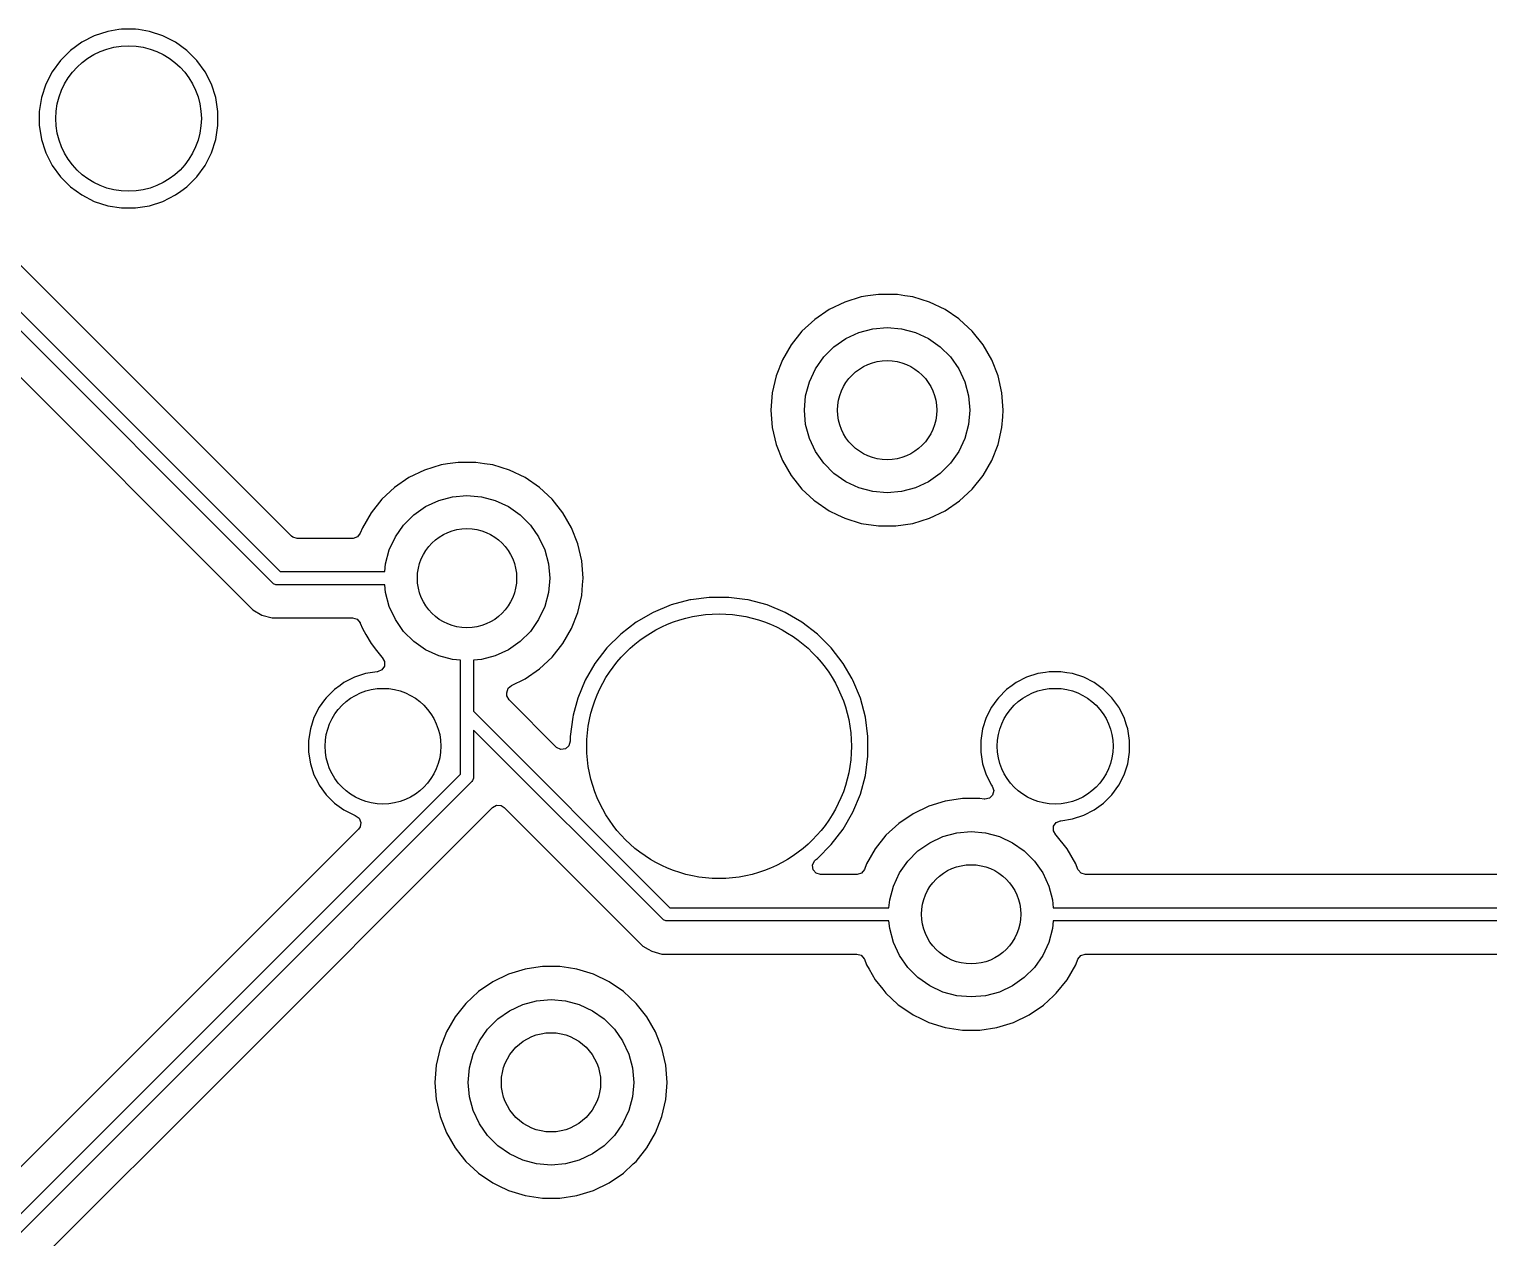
# Model space of a CAD drawing. Extents: x 98 to 223, y -135 to -41.
# Drawn here: x 134.67 to 156.73, y -76.8 to -58.54 of the extents above; entities that cross this region are included whole.
import ezdxf

# ---------------------------------------------------------------- set-up
doc = ezdxf.new("R2010")
doc.units = 0
doc.layers.add('BLACK', color=7, linetype='CONTINUOUS')

msp = doc.modelspace()

# ---------------------------------------------------------------- linework, layer by layer
at = {"layer": 'BLACK', "linetype": 'CONTINUOUS'}
for p, q in [((135.654085, -58.634694), (135.464679, -58.731201)), ((135.85626, -58.569003), (135.654085, -58.634694)), ((136.024271, -58.542393), (135.85626, -58.569003)), ((136.066213, -58.53575), (136.024271, -58.542393)), ((136.278787, -58.53575), (136.066213, -58.53575)), ((136.320729, -58.542393), (136.278787, -58.53575)), ((136.48874, -58.569003), (136.320729, -58.542393)), ((136.488741, -58.569003), (136.48874, -58.569003)), ((136.488743, -58.569004), (136.488741, -58.569003)), ((136.690912, -58.634693), (136.488743, -58.569004)), ((136.690913, -58.634693), (136.690912, -58.634693)), ((136.690914, -58.634694), (136.690913, -58.634693)), ((136.88032, -58.731201), (136.690914, -58.634694)), ((138.34929, -66.904461), (130.254005, -58.809177)), ((130.451097, -58.723425), (138.461421, -66.73375)), ((135.292713, -58.85614), (135.14239, -59.006463)), ((135.464679, -58.731201), (135.292713, -58.85614)), ((137.052286, -58.85614), (136.88032, -58.731201)), ((137.202609, -59.006463), (137.052286, -58.85614)), ((135.14239, -59.006463), (135.017451, -59.178429)), ((137.327548, -59.178429), (137.202609, -59.006463)), ((135.017451, -59.178429), (134.920944, -59.367835)), ((137.327549, -59.178431), (137.327548, -59.178429)), ((137.327551, -59.178434), (137.327549, -59.178431)), ((137.424057, -59.367838), (137.327551, -59.178434)), ((130.141643, -59.404628), (138.051284, -67.31427)), ((134.920944, -59.367835), (134.855253, -59.57001)), ((137.489746, -59.570007), (137.424057, -59.367838)), ((136.729231, -64.293745), (132.215449, -59.779963)), ((134.855253, -59.57001), (134.822, -59.779963)), ((134.822, -59.779963), (134.822, -59.992536)), ((137.523, -59.779963), (137.489746, -59.570007)), ((137.523, -59.992537), (137.523, -59.779963)), ((134.822, -59.992536), (134.849513, -60.16625)), ((137.495487, -60.166245), (137.523, -59.992537)), ((134.849513, -60.16625), (134.855254, -60.202493)), ((134.855254, -60.202493), (134.9117, -60.376216)), ((137.424057, -60.404662), (137.489746, -60.202493)), ((137.489746, -60.202493), (137.495487, -60.166245)), ((134.9117, -60.376216), (134.920944, -60.404664)), ((134.920944, -60.404664), (135.017451, -60.59407)), ((137.327551, -60.594066), (137.424057, -60.404662)), ((135.017451, -60.59407), (135.14239, -60.766036)), ((137.202609, -60.766036), (137.327548, -60.59407)), ((137.327547, -60.59407), (137.327551, -60.594066)), ((137.327548, -60.59407), (137.327547, -60.59407)), ((135.14239, -60.766036), (135.292713, -60.916359)), ((137.052292, -60.916354), (137.202604, -60.766042)), ((137.202604, -60.766042), (137.202606, -60.766038)), ((137.202606, -60.766038), (137.202609, -60.766036)), ((135.292713, -60.916359), (135.464679, -61.041298)), ((135.464679, -61.041298), (135.464681, -61.041299)), ((135.464681, -61.041299), (135.464684, -61.041301)), ((135.464684, -61.041301), (135.654088, -61.137807)), ((136.690912, -61.137807), (136.880316, -61.041301)), ((136.880316, -61.041301), (136.96146, -60.982347)), ((136.96146, -60.982347), (137.052286, -60.916359)), ((137.052286, -60.916359), (137.052288, -60.916356)), ((137.052288, -60.916356), (137.052292, -60.916354)), ((135.654088, -61.137807), (135.856257, -61.203496)), ((135.856257, -61.203496), (136.066213, -61.23675)), ((136.066213, -61.23675), (136.066214, -61.23675)), ((136.066214, -61.23675), (136.278786, -61.23675)), ((136.278786, -61.23675), (136.278787, -61.23675)), ((136.278787, -61.23675), (136.488743, -61.203496)), ((136.488743, -61.203496), (136.690912, -61.137807)), ((147.246876, -62.582356), (146.996173, -62.659688)), ((147.246882, -62.582355), (147.246876, -62.582356)), ((147.246885, -62.582354), (147.246882, -62.582355)), ((147.344747, -62.567603), (147.246885, -62.582354)), ((147.506312, -62.54325), (147.344747, -62.567603)), ((147.506318, -62.54325), (147.506312, -62.54325)), ((147.768682, -62.54325), (147.506318, -62.54325)), ((147.768687, -62.54325), (147.768682, -62.54325)), ((147.79685, -62.547495), (147.768687, -62.54325)), ((147.903323, -62.563544), (147.79685, -62.547495)), ((148.028115, -62.582354), (147.903323, -62.563544)), ((148.028119, -62.582355), (148.028115, -62.582354)), ((148.028123, -62.582356), (148.028119, -62.582355)), ((148.278827, -62.659688), (148.028123, -62.582356)), ((146.759802, -62.773518), (146.54302, -62.921317)), ((146.759803, -62.773517), (146.759802, -62.773518)), ((146.996173, -62.659688), (146.759803, -62.773517)), ((148.515196, -62.773517), (148.278825, -62.659688)), ((148.278825, -62.659688), (148.278827, -62.659688)), ((148.515197, -62.773518), (148.515196, -62.773517)), ((148.5152, -62.77352), (148.515197, -62.773518)), ((148.515204, -62.773522), (148.5152, -62.77352)), ((148.723597, -62.915602), (148.515204, -62.773522)), ((146.54302, -62.921317), (146.350698, -63.099764)), ((147.209975, -63.119134), (147.42044, -63.06274)), ((147.42044, -63.06274), (147.6375, -63.04375)), ((147.6375, -63.04375), (147.85456, -63.06274)), ((147.85456, -63.06274), (148.065025, -63.119134)), ((148.731979, -62.921317), (148.723597, -62.915602)), ((148.924301, -63.099764), (148.731979, -62.921317)), ((146.187114, -63.304893), (146.055932, -63.532106)), ((146.350698, -63.099764), (146.187114, -63.304893)), ((146.834015, -63.336194), (147.0125, -63.211218)), ((147.0125, -63.211218), (147.209975, -63.119134)), ((148.065025, -63.119134), (148.2625, -63.211218)), ((148.2625, -63.211218), (148.440985, -63.336194)), ((148.924304, -63.099768), (148.924301, -63.099764)), ((148.924305, -63.099769), (148.924304, -63.099768)), ((149.087886, -63.304893), (148.924305, -63.099769)), ((149.219068, -63.532107), (149.087886, -63.304893)), ((146.055932, -63.532106), (145.960082, -63.776328)), ((146.554968, -63.66875), (146.679944, -63.490265)), ((146.679944, -63.490265), (146.834015, -63.336194)), ((148.440985, -63.336194), (148.595056, -63.490265)), ((148.595056, -63.490265), (148.720032, -63.66875)), ((149.31492, -63.776334), (149.219068, -63.532107)), ((146.462884, -63.866225), (146.554968, -63.66875)), ((148.720032, -63.66875), (148.812116, -63.866225)), ((145.960076, -63.776347), (145.901697, -64.032124)), ((145.960082, -63.776328), (145.960076, -63.776347)), ((146.40649, -64.07669), (146.462884, -63.866225)), ((148.812116, -63.866225), (148.86851, -64.07669)), ((149.373302, -64.03212), (149.31492, -63.776334)), ((145.901696, -64.032129), (145.882092, -64.293745)), ((145.901697, -64.032124), (145.901696, -64.032129)), ((146.3875, -64.29375), (146.40649, -64.07669)), ((148.86851, -64.07669), (148.8875, -64.29375)), ((149.373302, -64.032124), (149.373302, -64.03212)), ((149.373303, -64.032129), (149.373302, -64.032124)), ((149.392908, -64.293745), (149.373303, -64.032129)), ((138.632417, -66.196931), (136.729231, -64.293745)), ((145.882092, -64.293745), (145.882092, -64.293754)), ((145.882092, -64.293754), (145.901696, -64.55537)), ((146.40649, -64.51081), (146.3875, -64.29375)), ((148.8875, -64.29375), (148.86851, -64.51081)), ((149.373302, -64.55538), (149.385414, -64.39375)), ((149.385414, -64.39375), (149.392908, -64.293754)), ((149.392908, -64.293754), (149.392908, -64.293745)), ((145.901696, -64.55537), (145.901697, -64.555375)), ((145.901697, -64.555375), (145.960076, -64.811152)), ((146.462884, -64.721275), (146.40649, -64.51081)), ((148.86851, -64.51081), (148.812116, -64.721275)), ((149.31492, -64.811166), (149.373302, -64.55538)), ((145.960076, -64.811152), (145.960078, -64.811161)), ((145.960078, -64.811161), (145.96008, -64.811166)), ((145.96008, -64.811166), (146.055932, -65.055393)), ((146.554968, -64.91875), (146.462884, -64.721275)), ((148.812116, -64.721275), (148.720032, -64.91875)), ((149.219068, -65.055393), (149.31492, -64.811166)), ((141.156312, -65.08325), (140.994747, -65.107603)), ((141.156318, -65.08325), (141.156312, -65.08325)), ((141.418682, -65.08325), (141.156318, -65.08325)), ((141.418687, -65.08325), (141.418682, -65.08325)), ((141.553323, -65.103544), (141.418687, -65.08325)), ((146.055932, -65.055393), (146.187114, -65.282607)), ((146.679944, -65.097235), (146.554968, -64.91875)), ((148.720032, -64.91875), (148.595056, -65.097235)), ((149.087886, -65.282607), (149.219068, -65.055393)), ((140.646173, -65.199688), (140.409803, -65.313517)), ((140.896876, -65.122356), (140.646173, -65.199688)), ((140.896882, -65.122355), (140.896876, -65.122356)), ((140.896885, -65.122354), (140.896882, -65.122355)), ((140.994747, -65.107603), (140.896885, -65.122354)), ((141.678115, -65.122354), (141.553323, -65.103544)), ((141.678119, -65.122355), (141.678115, -65.122354)), ((141.678123, -65.122356), (141.678119, -65.122355)), ((141.928827, -65.199688), (141.678123, -65.122356)), ((142.165196, -65.313517), (141.928825, -65.199688)), ((141.928825, -65.199688), (141.928827, -65.199688)), ((146.187114, -65.282607), (146.279158, -65.398026)), ((146.834015, -65.251306), (146.679944, -65.097235)), ((147.0125, -65.376282), (146.834015, -65.251306)), ((148.440985, -65.251306), (148.2625, -65.376282)), ((148.595056, -65.097235), (148.440985, -65.251306)), ((148.924305, -65.487731), (149.087886, -65.282607)), ((140.19302, -65.461317), (140.000698, -65.639764)), ((140.409802, -65.313518), (140.19302, -65.461317)), ((140.409803, -65.313517), (140.409802, -65.313518)), ((142.165197, -65.313518), (142.165196, -65.313517)), ((142.1652, -65.31352), (142.165197, -65.313518)), ((142.165204, -65.313522), (142.1652, -65.31352)), ((142.381979, -65.461317), (142.165204, -65.313522)), ((142.574301, -65.639764), (142.381979, -65.461317)), ((146.279158, -65.398026), (146.350698, -65.487735)), ((146.350698, -65.487735), (146.530206, -65.654292)), ((147.209975, -65.468366), (147.0125, -65.376282)), ((147.42044, -65.52476), (147.209975, -65.468366)), ((147.6375, -65.54375), (147.42044, -65.52476)), ((147.85456, -65.52476), (147.6375, -65.54375)), ((148.065025, -65.468366), (147.85456, -65.52476)), ((148.2625, -65.376282), (148.065025, -65.468366)), ((148.731979, -65.666183), (148.924305, -65.487731)), ((140.000698, -65.639764), (139.837114, -65.844893)), ((140.6625, -65.751218), (140.859975, -65.659134)), ((140.859975, -65.659134), (141.07044, -65.60274)), ((141.07044, -65.60274), (141.2875, -65.58375)), ((141.2875, -65.58375), (141.50456, -65.60274)), ((141.50456, -65.60274), (141.715025, -65.659134)), ((141.715025, -65.659134), (141.9125, -65.751218)), ((142.574304, -65.639768), (142.574301, -65.639764)), ((142.574305, -65.639769), (142.574304, -65.639768)), ((142.737886, -65.844893), (142.574305, -65.639769)), ((146.530206, -65.654292), (146.543021, -65.666183)), ((146.543021, -65.666183), (146.759796, -65.813978)), ((148.515204, -65.813978), (148.731979, -65.666183)), ((139.837114, -65.844893), (139.705935, -66.0721)), ((140.329944, -66.030265), (140.484015, -65.876194)), ((140.484015, -65.876194), (140.6625, -65.751218)), ((141.9125, -65.751218), (142.090985, -65.876194)), ((142.090985, -65.876194), (142.245056, -66.030265)), ((142.869068, -66.072107), (142.737886, -65.844893)), ((146.759796, -65.813978), (146.759801, -65.81398)), ((146.759801, -65.81398), (146.759802, -65.813981)), ((146.759802, -65.813981), (146.759803, -65.813982)), ((146.759803, -65.813982), (146.885343, -65.874438)), ((146.885343, -65.874438), (146.996173, -65.927811)), ((146.996173, -65.927811), (146.996174, -65.927811)), ((146.996174, -65.927811), (146.996177, -65.927813)), ((146.996177, -65.927813), (147.246885, -66.005146)), ((148.028115, -66.005146), (148.278823, -65.927813)), ((148.278823, -65.927813), (148.515204, -65.813978)), ((139.673573, -66.154555), (139.63076, -66.209766)), ((139.705932, -66.072107), (139.673573, -66.154555)), ((139.705935, -66.0721), (139.705932, -66.072105)), ((139.705932, -66.072105), (139.705932, -66.072107)), ((140.204968, -66.20875), (140.329944, -66.030265)), ((142.245056, -66.030265), (142.370032, -66.20875)), ((142.96492, -66.316334), (142.869068, -66.072107)), ((147.246885, -66.005146), (147.506318, -66.04425)), ((147.506318, -66.04425), (147.768682, -66.04425)), ((147.768682, -66.04425), (148.028115, -66.005146)), ((138.653059, -66.213565), (138.632417, -66.196931)), ((138.720098, -66.23325), (138.653059, -66.213565)), ((139.558147, -66.23325), (138.720098, -66.23325)), ((139.56489, -66.233067), (139.558147, -66.23325)), ((139.63076, -66.209766), (139.56489, -66.233067)), ((140.05649, -66.61669), (140.112884, -66.406225)), ((140.112884, -66.406225), (140.204968, -66.20875)), ((142.370032, -66.20875), (142.462116, -66.406225)), ((142.462116, -66.406225), (142.51851, -66.61669)), ((143.023302, -66.57212), (142.96492, -66.316334)), ((140.046249, -66.73375), (140.05649, -66.61669)), ((142.51851, -66.61669), (142.5375, -66.83375)), ((143.023302, -66.572124), (143.023302, -66.57212)), ((143.023303, -66.572129), (143.023302, -66.572124)), ((143.042908, -66.833745), (143.023303, -66.572129)), ((138.461421, -66.73375), (140.046249, -66.73375)), ((142.5375, -66.83375), (142.51851, -67.05081)), ((143.035414, -66.93375), (143.042908, -66.833754)), ((143.042908, -66.833754), (143.042908, -66.833745)), ((138.364443, -66.916898), (138.34929, -66.904461)), ((138.400491, -66.931829), (138.364443, -66.916898)), ((138.42, -66.93375), (138.400491, -66.931829)), ((140.046249, -66.93375), (138.42, -66.93375)), ((140.05649, -67.05081), (140.046249, -66.93375)), ((140.112884, -67.261275), (140.05649, -67.05081)), ((142.51851, -67.05081), (142.462116, -67.261275)), ((143.023302, -67.09538), (143.035414, -66.93375)), ((140.204968, -67.45875), (140.112884, -67.261275)), ((142.462116, -67.261275), (142.370032, -67.45875)), ((142.96492, -67.351166), (143.023302, -67.09538)), ((144.372538, -67.238114), (144.099999, -67.351004)), ((144.372548, -67.238111), (144.372538, -67.238114)), ((144.657507, -67.161757), (144.372548, -67.238111)), ((144.671585, -67.159903), (144.657507, -67.161757)), ((144.949986, -67.12325), (144.671585, -67.159903)), ((144.949994, -67.12325), (144.949986, -67.12325)), ((145.245006, -67.12325), (144.949994, -67.12325)), ((145.245013, -67.12325), (145.245006, -67.12325)), ((145.488613, -67.155321), (145.245013, -67.12325)), ((145.537493, -67.161757), (145.488613, -67.155321)), ((145.822452, -67.238111), (145.537493, -67.161757)), ((145.822454, -67.238112), (145.822452, -67.238111)), ((145.822461, -67.238114), (145.822454, -67.238112)), ((146.095, -67.351004), (145.822461, -67.238114)), ((138.051284, -67.31427), (138.051286, -67.314271)), ((138.051286, -67.314271), (138.05129, -67.314274)), ((138.05129, -67.314274), (138.188209, -67.393323)), ((138.188209, -67.393323), (138.188216, -67.393327)), ((138.188216, -67.393327), (138.340943, -67.434251)), ((138.340943, -67.434251), (138.340945, -67.434251)), ((138.340945, -67.434251), (138.506654, -67.434251)), ((138.506654, -67.434251), (138.50667, -67.43425)), ((138.50667, -67.43425), (139.558147, -67.43425)), ((139.558147, -67.43425), (139.625186, -67.453935)), ((139.625186, -67.453935), (139.670941, -67.506739)), ((139.670941, -67.506739), (139.673558, -67.512907)), ((140.329944, -67.637235), (140.204968, -67.45875)), ((142.370032, -67.45875), (142.245056, -67.637235)), ((142.869068, -67.595393), (142.96492, -67.351166)), ((143.844506, -67.498511), (143.610459, -67.678102)), ((144.099989, -67.351008), (143.844506, -67.498511)), ((144.099999, -67.351004), (144.099989, -67.351008)), ((146.09501, -67.351008), (146.095, -67.351004)), ((146.350493, -67.498511), (146.09501, -67.351008)), ((146.58454, -67.678102), (146.350493, -67.498511)), ((139.673558, -67.512907), (139.705932, -67.595393)), ((139.705932, -67.595393), (139.705934, -67.595396)), ((139.705934, -67.595396), (139.705935, -67.595399)), ((139.705935, -67.595399), (139.756984, -67.683817)), ((139.756984, -67.683817), (139.837114, -67.822607)), ((140.484015, -67.791306), (140.329944, -67.637235)), ((142.245056, -67.637235), (142.090985, -67.791306)), ((142.737886, -67.822607), (142.869068, -67.595393)), ((143.610452, -67.678108), (143.401858, -67.886702)), ((143.610459, -67.678102), (143.610452, -67.678108)), ((146.584547, -67.678108), (146.58454, -67.678102)), ((146.793141, -67.886702), (146.584547, -67.678108)), ((139.837114, -67.822607), (139.920425, -67.927076)), ((139.920425, -67.927076), (140.000697, -68.027734)), ((140.6625, -67.916282), (140.484015, -67.791306)), ((140.859975, -68.008366), (140.6625, -67.916282)), ((141.9125, -67.916282), (141.715025, -68.008366)), ((142.090985, -67.791306), (141.9125, -67.916282)), ((142.574305, -68.027731), (142.737886, -67.822607)), ((143.401852, -67.886709), (143.222261, -68.120756)), ((143.401858, -67.886702), (143.401852, -67.886709)), ((146.793147, -67.886709), (146.793141, -67.886702)), ((146.972738, -68.120756), (146.793147, -67.886709)), ((140.04026, -68.163324), (140.000511, -68.220785)), ((140.000697, -68.027734), (140.006877, -68.033467)), ((140.006877, -68.033467), (140.042633, -68.093494)), ((140.042633, -68.093494), (140.04026, -68.163324)), ((141.07044, -68.06476), (140.859975, -68.008366)), ((141.1875, -68.075001), (141.07044, -68.06476)), ((141.1875, -69.79474), (141.1875, -68.075001)), ((141.50456, -68.06476), (141.3875, -68.075001)), ((141.3875, -68.075001), (141.3875, -68.84573)), ((141.715025, -68.008366), (141.50456, -68.06476)), ((142.381979, -68.206183), (142.574305, -68.027731)), ((143.222261, -68.120756), (143.074758, -68.376239)), ((147.107388, -68.353978), (146.972738, -68.120756)), ((139.585457, -68.330707), (139.427609, -68.411136)), ((139.58546, -68.330706), (139.585457, -68.330707)), ((139.753943, -68.275964), (139.58546, -68.330706)), ((139.928928, -68.248248), (139.753943, -68.275964)), ((139.932288, -68.247984), (139.928928, -68.248248)), ((139.936006, -68.247634), (139.932288, -68.247984)), ((140.000511, -68.220785), (139.936006, -68.247634)), ((141.958198, -68.453666), (142.165204, -68.353978)), ((142.165204, -68.353978), (142.381979, -68.206183)), ((143.074754, -68.376249), (142.961864, -68.648788)), ((143.074758, -68.376239), (143.074754, -68.376249)), ((147.120243, -68.376243), (147.107388, -68.353978)), ((147.233139, -68.648798), (147.120243, -68.376243)), ((149.745457, -68.330707), (149.587609, -68.411136)), ((149.74546, -68.330706), (149.745457, -68.330707)), ((149.913943, -68.275964), (149.74546, -68.330706)), ((150.030595, -68.257488), (149.913943, -68.275964)), ((150.088921, -68.24825), (150.030595, -68.257488)), ((150.266079, -68.24825), (150.088921, -68.24825)), ((150.353567, -68.262107), (150.266079, -68.24825)), ((150.441056, -68.275964), (150.353567, -68.262107)), ((150.609539, -68.330706), (150.441056, -68.275964)), ((150.609542, -68.330707), (150.609539, -68.330706)), ((150.76739, -68.411136), (150.609542, -68.330707)), ((139.284283, -68.515269), (139.159019, -68.640533)), ((139.284284, -68.515269), (139.284283, -68.515269)), ((139.284286, -68.515267), (139.284284, -68.515269)), ((139.369072, -68.453666), (139.284286, -68.515267)), ((139.427609, -68.411136), (139.369072, -68.453666)), ((141.888, -68.565386), (141.907685, -68.498347)), ((141.888, -68.587055), (141.888, -68.565386)), ((141.890834, -68.613413), (141.888, -68.587055)), ((141.924319, -68.674736), (141.890834, -68.613413)), ((141.907685, -68.498347), (141.958198, -68.453666)), ((149.444283, -68.515269), (149.319019, -68.640533)), ((149.444284, -68.515269), (149.444283, -68.515269)), ((149.444286, -68.515267), (149.444284, -68.515269)), ((149.529072, -68.453666), (149.444286, -68.515267)), ((149.587609, -68.411136), (149.529072, -68.453666)), ((150.910714, -68.515267), (150.76739, -68.411136)), ((151.035983, -68.640536), (150.910714, -68.515267)), ((139.054886, -68.783859), (138.974457, -68.941707)), ((139.134169, -68.674736), (139.054886, -68.783859)), ((139.159017, -68.640536), (139.134169, -68.674736)), ((139.159019, -68.640534), (139.159017, -68.640536)), ((139.159019, -68.640533), (139.159019, -68.640534)), ((142.635319, -69.385736), (141.924319, -68.674736)), ((142.961861, -68.648798), (142.894084, -68.901749)), ((142.961864, -68.648788), (142.961861, -68.648798)), ((147.309493, -68.933757), (147.233139, -68.648798)), ((149.214886, -68.783859), (149.134457, -68.941707)), ((149.294169, -68.674736), (149.214886, -68.783859)), ((149.319017, -68.640536), (149.294169, -68.674736)), ((149.319019, -68.640534), (149.319017, -68.640536)), ((149.319019, -68.640533), (149.319019, -68.640534)), ((151.140114, -68.78386), (151.035983, -68.640536)), ((151.145601, -68.794629), (151.140114, -68.78386)), ((151.220542, -68.941707), (151.145601, -68.794629)), ((138.974456, -68.94171), (138.919714, -69.110193)), ((138.974457, -68.941707), (138.974456, -68.94171)), ((141.3875, -68.84573), (144.35552, -71.81375)), ((142.885506, -68.933765), (142.847, -69.226236)), ((142.885508, -68.933754), (142.885506, -68.933765)), ((142.894084, -68.901749), (142.885508, -68.933754)), ((147.348, -69.226244), (147.309493, -68.933757)), ((149.134456, -68.94171), (149.079714, -69.110193)), ((149.134457, -68.941707), (149.134456, -68.94171)), ((151.220542, -68.941708), (151.220542, -68.941707)), ((151.257757, -69.056245), (151.220542, -68.941708)), ((138.919714, -69.110193), (138.892, -69.285171)), ((144.243387, -71.984461), (141.3875, -69.128574)), ((141.3875, -69.128574), (141.3875, -69.836162)), ((142.847, -69.226236), (142.847, -69.298055)), ((147.348, -69.521256), (147.348, -69.226244)), ((149.079714, -69.110193), (149.052, -69.285171)), ((151.275286, -69.110195), (151.257757, -69.056245)), ((151.303, -69.285171), (151.275286, -69.110195)), ((138.892, -69.285171), (138.892, -69.462328)), ((138.892, -69.462328), (138.919714, -69.637306)), ((142.641797, -69.391768), (142.635319, -69.385736)), ((142.705353, -69.420793), (142.641797, -69.391768)), ((142.774511, -69.410849), (142.705353, -69.420793)), ((142.827315, -69.365094), (142.774511, -69.410849)), ((142.847, -69.298055), (142.827315, -69.365094)), ((149.052, -69.285171), (149.052, -69.462328)), ((149.052, -69.462328), (149.079714, -69.637306)), ((151.275286, -69.637305), (151.303, -69.462329)), ((151.303, -69.462329), (151.303, -69.285171)), ((138.919714, -69.637306), (138.974456, -69.805789)), ((147.309493, -69.813743), (147.348, -69.521256)), ((149.079714, -69.637306), (149.134456, -69.805789)), ((151.220542, -69.805792), (151.275286, -69.637305)), ((134.40599, -76.57625), (141.1875, -69.79474)), ((141.358211, -69.906873), (134.518123, -76.746961)), ((138.974456, -69.805789), (138.974457, -69.805792)), ((138.974457, -69.805792), (139.031258, -69.917268)), ((139.031258, -69.917268), (139.054886, -69.96364)), ((141.370647, -69.89172), (141.358211, -69.906873)), ((141.37502, -69.881161), (141.370647, -69.89172)), ((141.385579, -69.855671), (141.37502, -69.881161)), ((141.3875, -69.836162), (141.385579, -69.855671)), ((147.233139, -70.098702), (147.309493, -69.813743)), ((149.134456, -69.805789), (149.134457, -69.805792)), ((149.134457, -69.805792), (149.214887, -69.963642)), ((151.140114, -69.96364), (151.220542, -69.805792)), ((139.054886, -69.96364), (139.159017, -70.106964)), ((139.159017, -70.106964), (139.284286, -70.232233)), ((147.120243, -70.371257), (147.233139, -70.098702)), ((149.232951, -70.111832), (149.182844, -70.160526)), ((149.214887, -69.963642), (149.225298, -69.977972)), ((149.225298, -69.977972), (149.248777, -70.043779)), ((149.248777, -70.043779), (149.232951, -70.111832)), ((150.910714, -70.232233), (151.035983, -70.106964)), ((151.035983, -70.106964), (151.140114, -69.96364)), ((137.519151, -74.453745), (141.646004, -70.326891)), ((139.284286, -70.232233), (139.42761, -70.336364)), ((139.42761, -70.336364), (139.556955, -70.402269)), ((141.646004, -70.326891), (141.646014, -70.326884)), ((141.646014, -70.326884), (141.656216, -70.316682)), ((141.656216, -70.316682), (141.674322, -70.298575)), ((141.674322, -70.298575), (141.735643, -70.265089)), ((141.735643, -70.265089), (141.805334, -70.270071)), ((141.805334, -70.270071), (141.849686, -70.298573)), ((141.849686, -70.298573), (143.829237, -72.278124)), ((146.972738, -70.626744), (147.120243, -70.371257)), ((148.266173, -70.279688), (148.029803, -70.393517)), ((148.516876, -70.202356), (148.266173, -70.279688)), ((148.516882, -70.202355), (148.516876, -70.202356)), ((148.516885, -70.202354), (148.516882, -70.202355)), ((148.614747, -70.187603), (148.516885, -70.202354)), ((148.776312, -70.16325), (148.614747, -70.187603)), ((148.776318, -70.16325), (148.776312, -70.16325)), ((149.038682, -70.16325), (148.776318, -70.16325)), ((149.038689, -70.16325), (149.038682, -70.16325)), ((149.106498, -70.173471), (149.038689, -70.16325)), ((149.114366, -70.174401), (149.106498, -70.173471)), ((149.182844, -70.160526), (149.114366, -70.174401)), ((150.609542, -70.416792), (150.76739, -70.336364)), ((150.76739, -70.336364), (150.910714, -70.232233)), ((139.556955, -70.402269), (139.585458, -70.416792)), ((139.585458, -70.416792), (139.598437, -70.421009)), ((139.598437, -70.421009), (139.656114, -70.460445)), ((139.671401, -70.59365), (139.647803, -70.626622)), ((139.656114, -70.460445), (139.683313, -70.524803)), ((139.683313, -70.524803), (139.671401, -70.59365)), ((147.81302, -70.541317), (147.620698, -70.719764)), ((148.029802, -70.393518), (147.81302, -70.541317)), ((148.029803, -70.393517), (148.029802, -70.393518)), ((150.152366, -70.654004), (150.154739, -70.584175)), ((150.154739, -70.584175), (150.194488, -70.526714)), ((150.194488, -70.526714), (150.258993, -70.499865)), ((150.258993, -70.499865), (150.262727, -70.499514)), ((150.262727, -70.499514), (150.266076, -70.49925)), ((150.266076, -70.49925), (150.266079, -70.49925)), ((150.266079, -70.49925), (150.441055, -70.471536)), ((150.441055, -70.471536), (150.609542, -70.416792)), ((139.647803, -70.626622), (134.234996, -76.039431)), ((146.793146, -70.860792), (146.972738, -70.626744)), ((147.620698, -70.719764), (147.457114, -70.924893)), ((148.2825, -70.831218), (148.479975, -70.739134)), ((148.479975, -70.739134), (148.69044, -70.68274)), ((148.69044, -70.68274), (148.9075, -70.66375)), ((148.9075, -70.66375), (149.12456, -70.68274)), ((149.12456, -70.68274), (149.335025, -70.739134)), ((149.335025, -70.739134), (149.5325, -70.831218)), ((150.188122, -70.714031), (150.152366, -70.654004)), ((150.194298, -70.719761), (150.188122, -70.714031)), ((150.194299, -70.719762), (150.194298, -70.719761)), ((150.194303, -70.719767), (150.194299, -70.719762)), ((150.194305, -70.719769), (150.194303, -70.719767)), ((150.357886, -70.924893), (150.194305, -70.719769)), ((146.584542, -71.069396), (146.793146, -70.860792)), ((147.457114, -70.924893), (147.325935, -71.1521)), ((147.949944, -71.110265), (148.104015, -70.956194)), ((148.104015, -70.956194), (148.2825, -70.831218)), ((149.5325, -70.831218), (149.710985, -70.956194)), ((149.710985, -70.956194), (149.865056, -71.110265)), ((150.489068, -71.152107), (150.357886, -70.924893)), ((146.5093, -71.171603), (146.538325, -71.108047)), ((146.519244, -71.240761), (146.5093, -71.171603)), ((146.564999, -71.293565), (146.519244, -71.240761)), ((146.538325, -71.108047), (146.556552, -71.090874)), ((146.556552, -71.090874), (146.57225, -71.078828)), ((146.57225, -71.078828), (146.584542, -71.069396)), ((147.293573, -71.234555), (147.25076, -71.289766)), ((147.325932, -71.152107), (147.293573, -71.234555)), ((147.325935, -71.1521), (147.325932, -71.152105)), ((147.325932, -71.152105), (147.325932, -71.152107)), ((147.824968, -71.28875), (147.949944, -71.110265)), ((149.865056, -71.110265), (149.990032, -71.28875)), ((150.521441, -71.234592), (150.489068, -71.152107)), ((150.524059, -71.240761), (150.521441, -71.234592)), ((150.569814, -71.293565), (150.524059, -71.240761)), ((146.632038, -71.31325), (146.564999, -71.293565)), ((147.178147, -71.31325), (146.632038, -71.31325)), ((147.18489, -71.313067), (147.178147, -71.31325)), ((147.25076, -71.289766), (147.18489, -71.313067)), ((147.732884, -71.486225), (147.824968, -71.28875)), ((149.990032, -71.28875), (150.082116, -71.486225)), ((150.636853, -71.31325), (150.569814, -71.293565)), ((158.507689, -71.31325), (150.636853, -71.31325)), ((147.666249, -71.81375), (147.67649, -71.69669)), ((147.67649, -71.69669), (147.732884, -71.486225)), ((150.082116, -71.486225), (150.13851, -71.69669)), ((150.13851, -71.69669), (150.148751, -71.81375)), ((144.35552, -71.81375), (147.666249, -71.81375)), ((150.148751, -71.81375), (159.106608, -71.81375)), ((144.258541, -71.996897), (144.243387, -71.984461)), ((144.294589, -72.011829), (144.258541, -71.996897)), ((144.314098, -72.01375), (144.294589, -72.011829)), ((147.666249, -72.01375), (144.314098, -72.01375)), ((147.67649, -72.13081), (147.666249, -72.01375)), ((147.732884, -72.341275), (147.67649, -72.13081)), ((150.13851, -72.13081), (150.082116, -72.341275)), ((150.148751, -72.01375), (150.13851, -72.13081)), ((159.160198, -72.01375), (150.148751, -72.01375)), ((143.829237, -72.278124), (143.829247, -72.278135)), ((143.829247, -72.278135), (143.833577, -72.282465)), ((143.833577, -72.282465), (143.833578, -72.282466)), ((143.833578, -72.282466), (143.945382, -72.39427)), ((147.824968, -72.53875), (147.732884, -72.341275)), ((150.082116, -72.341275), (149.990032, -72.53875)), ((143.945382, -72.39427), (144.025636, -72.440604)), ((144.025636, -72.440604), (144.082313, -72.473327)), ((144.082313, -72.473327), (144.235041, -72.514251)), ((144.235041, -72.514251), (144.235044, -72.514251)), ((144.235044, -72.514251), (144.400751, -72.514251)), ((144.400751, -72.514251), (144.400767, -72.51425)), ((144.400767, -72.51425), (147.178147, -72.51425)), ((147.178147, -72.51425), (147.245186, -72.533935)), ((147.245186, -72.533935), (147.290941, -72.586739)), ((147.949944, -72.717235), (147.824968, -72.53875)), ((149.990032, -72.53875), (149.865056, -72.717235)), ((150.521426, -72.592944), (150.56424, -72.537734)), ((150.56424, -72.537734), (150.63011, -72.514433)), ((150.63011, -72.514433), (150.636853, -72.51425)), ((150.636853, -72.51425), (158.774614, -72.51425)), ((142.166876, -72.742356), (141.916173, -72.819688)), ((142.166882, -72.742355), (142.166876, -72.742356)), ((142.166885, -72.742354), (142.166882, -72.742355)), ((142.264747, -72.727603), (142.166885, -72.742354)), ((142.426312, -72.70325), (142.264747, -72.727603)), ((142.426318, -72.70325), (142.426312, -72.70325)), ((142.688682, -72.70325), (142.426318, -72.70325)), ((142.688687, -72.70325), (142.688682, -72.70325)), ((142.823323, -72.723544), (142.688687, -72.70325)), ((142.948115, -72.742354), (142.823323, -72.723544)), ((142.948119, -72.742355), (142.948115, -72.742354)), ((142.948123, -72.742356), (142.948119, -72.742355)), ((143.198827, -72.819688), (142.948123, -72.742356)), ((147.290941, -72.586739), (147.293558, -72.592907)), ((147.293558, -72.592907), (147.325932, -72.675393)), ((147.325932, -72.675393), (147.325934, -72.675396)), ((147.325934, -72.675396), (147.325935, -72.675399)), ((147.325935, -72.675399), (147.364593, -72.742356)), ((147.364593, -72.742356), (147.457114, -72.902607)), ((148.104015, -72.871306), (147.949944, -72.717235)), ((149.865056, -72.717235), (149.710985, -72.871306)), ((150.357886, -72.902607), (150.489068, -72.675393)), ((150.489068, -72.675393), (150.521426, -72.592944)), ((141.679802, -72.933518), (141.46302, -73.081317)), ((141.679803, -72.933517), (141.679802, -72.933518)), ((141.916173, -72.819688), (141.679803, -72.933517)), ((143.435196, -72.933517), (143.198825, -72.819688)), ((143.198825, -72.819688), (143.198827, -72.819688)), ((143.435197, -72.933518), (143.435196, -72.933517)), ((143.4352, -72.93352), (143.435197, -72.933518)), ((143.435204, -72.933522), (143.4352, -72.93352)), ((143.651979, -73.081317), (143.435204, -72.933522)), ((147.457114, -72.902607), (147.572543, -73.04735)), ((148.2825, -72.996282), (148.104015, -72.871306)), ((148.479975, -73.088366), (148.2825, -72.996282)), ((149.5325, -72.996282), (149.335025, -73.088366)), ((149.710985, -72.871306), (149.5325, -72.996282)), ((150.194305, -73.107731), (150.357886, -72.902607)), ((141.46302, -73.081317), (141.270698, -73.259764)), ((142.129975, -73.279134), (142.34044, -73.22274)), ((142.34044, -73.22274), (142.5575, -73.20375)), ((142.5575, -73.20375), (142.77456, -73.22274)), ((142.77456, -73.22274), (142.985025, -73.279134)), ((143.844301, -73.259764), (143.651979, -73.081317)), ((147.572543, -73.04735), (147.620698, -73.107735)), ((147.620698, -73.107735), (147.802253, -73.276191)), ((148.69044, -73.14476), (148.479975, -73.088366)), ((148.9075, -73.16375), (148.69044, -73.14476)), ((149.12456, -73.14476), (148.9075, -73.16375)), ((149.335025, -73.088366), (149.12456, -73.14476)), ((150.001979, -73.286183), (150.151233, -73.147695)), ((150.151233, -73.147695), (150.194301, -73.107735)), ((150.194301, -73.107733), (150.194305, -73.107731)), ((150.194301, -73.107735), (150.194301, -73.107733)), ((141.107114, -73.464893), (140.975932, -73.692106)), ((141.270698, -73.259764), (141.107114, -73.464893)), ((141.754015, -73.496194), (141.9325, -73.371218)), ((141.9325, -73.371218), (142.129975, -73.279134)), ((142.985025, -73.279134), (143.1825, -73.371218)), ((143.1825, -73.371218), (143.360985, -73.496194)), ((143.844304, -73.259768), (143.844301, -73.259764)), ((143.844305, -73.259769), (143.844304, -73.259768)), ((144.007886, -73.464893), (143.844305, -73.259769)), ((144.139068, -73.692107), (144.007886, -73.464893)), ((147.802253, -73.276191), (147.813021, -73.286183)), ((147.813021, -73.286183), (148.029796, -73.433978)), ((148.029796, -73.433978), (148.029801, -73.43398)), ((148.029801, -73.43398), (148.029802, -73.433981)), ((148.029802, -73.433981), (148.029803, -73.433982)), ((148.029803, -73.433982), (148.155343, -73.494438)), ((149.548823, -73.547813), (149.785204, -73.433978)), ((149.785204, -73.433978), (150.001979, -73.286183)), ((141.474968, -73.82875), (141.599944, -73.650265)), ((141.599944, -73.650265), (141.754015, -73.496194)), ((143.360985, -73.496194), (143.515056, -73.650265)), ((143.515056, -73.650265), (143.640032, -73.82875)), ((148.155343, -73.494438), (148.266173, -73.547811)), ((148.266173, -73.547811), (148.266174, -73.547811)), ((148.266174, -73.547811), (148.266177, -73.547813)), ((148.266177, -73.547813), (148.516885, -73.625146)), ((148.516885, -73.625146), (148.776318, -73.66425)), ((148.776318, -73.66425), (149.038682, -73.66425)), ((149.038682, -73.66425), (149.298115, -73.625146)), ((149.298115, -73.625146), (149.548823, -73.547813)), ((140.975932, -73.692106), (140.880082, -73.936328)), ((141.382884, -74.026225), (141.474968, -73.82875)), ((143.640032, -73.82875), (143.732116, -74.026225)), ((144.23492, -73.936334), (144.139068, -73.692107)), ((140.880076, -73.936347), (140.821697, -74.192124)), ((140.880082, -73.936328), (140.880076, -73.936347)), ((141.32649, -74.23669), (141.382884, -74.026225)), ((143.732116, -74.026225), (143.78851, -74.23669)), ((144.293302, -74.19212), (144.23492, -73.936334)), ((140.821696, -74.192129), (140.802092, -74.453745)), ((140.821697, -74.192124), (140.821696, -74.192129)), ((141.3075, -74.45375), (141.32649, -74.23669)), ((143.78851, -74.23669), (143.8075, -74.45375)), ((144.293302, -74.192124), (144.293302, -74.19212)), ((144.293303, -74.192129), (144.293302, -74.192124)), ((144.312908, -74.453745), (144.293303, -74.192129)), ((134.938142, -77.034754), (137.519151, -74.453745)), ((140.802092, -74.453745), (140.802092, -74.453754)), ((140.802092, -74.453754), (140.821696, -74.71537)), ((141.32649, -74.67081), (141.3075, -74.45375)), ((143.8075, -74.45375), (143.78851, -74.67081)), ((144.293303, -74.71537), (144.312908, -74.453754)), ((144.312908, -74.453754), (144.312908, -74.453745)), ((140.821696, -74.71537), (140.821697, -74.715375)), ((140.821697, -74.715375), (140.880076, -74.971152)), ((141.382884, -74.881275), (141.32649, -74.67081)), ((143.78851, -74.67081), (143.732116, -74.881275)), ((144.23492, -74.971166), (144.293302, -74.71538)), ((144.293302, -74.71538), (144.293303, -74.71537)), ((140.880076, -74.971152), (140.880078, -74.971161)), ((140.880078, -74.971161), (140.88008, -74.971166)), ((140.88008, -74.971166), (140.975932, -75.215393)), ((141.474968, -75.07875), (141.382884, -74.881275)), ((143.732116, -74.881275), (143.640032, -75.07875)), ((144.139068, -75.215393), (144.23492, -74.971166)), ((140.975932, -75.215393), (141.107114, -75.442607)), ((141.599944, -75.257235), (141.474968, -75.07875)), ((143.640032, -75.07875), (143.515056, -75.257235)), ((144.007886, -75.442607), (144.139068, -75.215393)), ((141.107114, -75.442607), (141.196654, -75.554886)), ((141.754015, -75.411306), (141.599944, -75.257235)), ((141.9325, -75.536282), (141.754015, -75.411306)), ((143.360985, -75.411306), (143.1825, -75.536282)), ((143.515056, -75.257235), (143.360985, -75.411306)), ((143.844305, -75.647731), (144.007886, -75.442607)), ((141.196654, -75.554886), (141.270698, -75.647735)), ((141.270698, -75.647735), (141.452253, -75.816191)), ((142.129975, -75.628366), (141.9325, -75.536282)), ((142.34044, -75.68476), (142.129975, -75.628366)), ((142.985025, -75.628366), (142.77456, -75.68476)), ((143.1825, -75.536282), (142.985025, -75.628366)), ((143.801559, -75.687393), (143.844301, -75.647735)), ((143.844301, -75.647733), (143.844305, -75.647731)), ((143.844301, -75.647735), (143.844301, -75.647733)), ((141.452253, -75.816191), (141.463021, -75.826183)), ((141.463021, -75.826183), (141.679796, -75.973978)), ((142.5575, -75.70375), (142.34044, -75.68476)), ((142.77456, -75.68476), (142.5575, -75.70375)), ((143.435204, -75.973978), (143.651979, -75.826183)), ((143.651979, -75.826183), (143.801559, -75.687393)), ((141.679796, -75.973978), (141.679801, -75.97398)), ((141.679801, -75.97398), (141.679802, -75.973981)), ((141.679802, -75.973981), (141.679803, -75.973982)), ((141.679803, -75.973982), (141.757686, -76.011488)), ((141.757686, -76.011488), (141.916173, -76.087811)), ((141.916173, -76.087811), (141.916174, -76.087811)), ((141.916174, -76.087811), (141.916177, -76.087813)), ((141.916177, -76.087813), (142.166885, -76.165146)), ((142.948115, -76.165146), (143.198823, -76.087813)), ((143.198823, -76.087813), (143.435204, -75.973978)), ((142.166885, -76.165146), (142.426318, -76.20425)), ((142.426318, -76.20425), (142.688682, -76.20425)), ((142.688682, -76.20425), (142.948115, -76.165146))]:
    msp.add_line(p, q, dxfattribs=at)
at = {"layer": 'BLACK'}
for centre, radius in [((136.1725, -59.88625), 1.1), ((147.6375, -64.29375), 0.75), ((141.2875, -66.83375), 0.75), ((145.0975, -69.37375), 2), ((140.0175, -69.37375), 0.875), ((150.1775, -69.37375), 0.875), ((148.9075, -71.91375), 0.75), ((142.5575, -74.45375), 0.75)]:
    msp.add_circle(centre, radius, dxfattribs=at)

doc.saveas('drawing.dxf')
